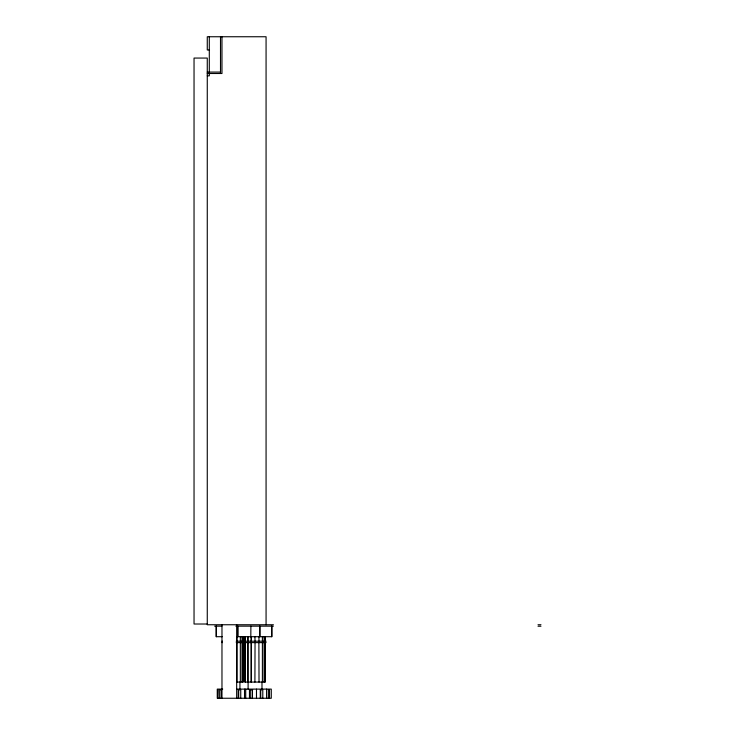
<?xml version="1.0" encoding="UTF-8"?>
<svg xmlns="http://www.w3.org/2000/svg" width="735" height="735" viewBox="0 0 735 735"><rect width="100%" height="100%" fill="white"/><g stroke="black" fill="none" stroke-linecap="round" stroke-linejoin="round"><path stroke-width="1.1" d="M209.53 49.98L207.27 49.98L207.27 36.75L266.07 36.75L266.07 624.75M207.27 72.085L220.5 72.085M207.27 73.5L221.97 73.5L221.97 36.75M207.27 75.843L209.3 75.843L209.3 36.75M207.27 624.015L194.04 624.015L194.04 58.065L207.27 58.065L207.27 624.75L273.42 624.75M538.02 624.75L540.96 624.75M214.62 626.156L221.906 626.156M235.852 626.156L273.42 626.156M538.02 626.22L540.96 626.22M222.264 636.703L216.163 636.703L216.163 626.156M236.835 636.703L271.877 636.703L271.877 626.156M221.915 641.205L222.439 641.205M236.211 641.205L266.125 641.205M221.915 642.611L222.439 642.611M236.211 642.611L266.125 642.611M236.459 682.071L243.395 682.071L243.395 642.611M222.714 689.108L217.266 689.108L217.266 698.25L271.279 698.25L271.279 689.108L236.459 689.108M221.658 689.807L219.664 689.807L219.664 698.25M252.702 689.807L249.459 689.807L249.459 698.25M271.693 626.156L271.693 636.703M269.515 698.25L269.515 689.807L268.348 689.807L268.348 698.25M266.584 689.108L266.584 698.25M265.445 636.703L265.445 641.205M265.445 642.611L265.445 682.071L244.645 682.071L244.645 642.611M264.655 636.703L264.655 641.205M264.655 642.611L264.655 682.071M264.076 636.703L264.076 641.205M264.076 642.611L264.076 682.071M262.79 698.25L262.79 689.807L260.282 689.807L260.282 698.25M262.395 636.703L262.395 641.205M262.395 642.611L262.395 682.071M261.982 682.071L261.982 689.108M260.732 689.807L260.732 698.25M259.868 626.156L259.868 636.703M259.786 626.156L259.786 636.703M258.885 636.703L259.023 641.205M258.885 642.611L259.023 682.071M256.487 689.108L256.487 698.25M254.907 636.703L255.045 641.205M255.045 642.611L254.907 682.071M252.445 689.807L252.445 698.25M251.453 636.703L251.453 641.205M251.453 642.611L251.453 682.071M251.067 636.703L251.067 641.205M251.067 642.611L251.067 682.071M250.892 626.156L250.81 636.703M250.708 689.807L250.708 698.25M248.072 636.703L248.072 641.205M248.072 642.611L248.108 689.108M247.686 636.703L247.686 641.205M247.686 642.611L247.686 682.071M245.72 689.108L245.72 698.25M245.435 636.703L245.435 641.205M245.435 642.611L245.435 682.071M245.325 636.703L245.325 641.205M245.325 642.611L245.325 682.071M244.645 636.703L244.645 641.205M244.535 689.108L244.535 698.25M243.395 636.703L243.395 641.205M242.605 636.703L242.605 641.205M242.605 642.611L242.605 682.071M242.026 636.703L242.026 641.205M242.026 642.611L242.026 682.071M240.74 698.25L240.74 689.807L238.232 689.807L238.232 698.25M240.345 636.703L240.345 641.205M240.345 642.611L240.345 682.071M239.932 682.071L239.932 689.108M238.682 689.807L238.682 698.25M237.818 626.156L237.818 636.703M237.736 626.156L237.736 636.703M236.973 636.703L236.973 641.205M236.973 642.611L236.973 682.071M236.67 624.75L236.67 698.25M221.97 624.75L221.97 698.25M221.263 689.807L221.263 698.25M220.5 36.75L220.5 73.5M217.854 698.25L217.854 689.807L217.624 698.25M216.347 626.156L216.347 636.703"/></g></svg>
